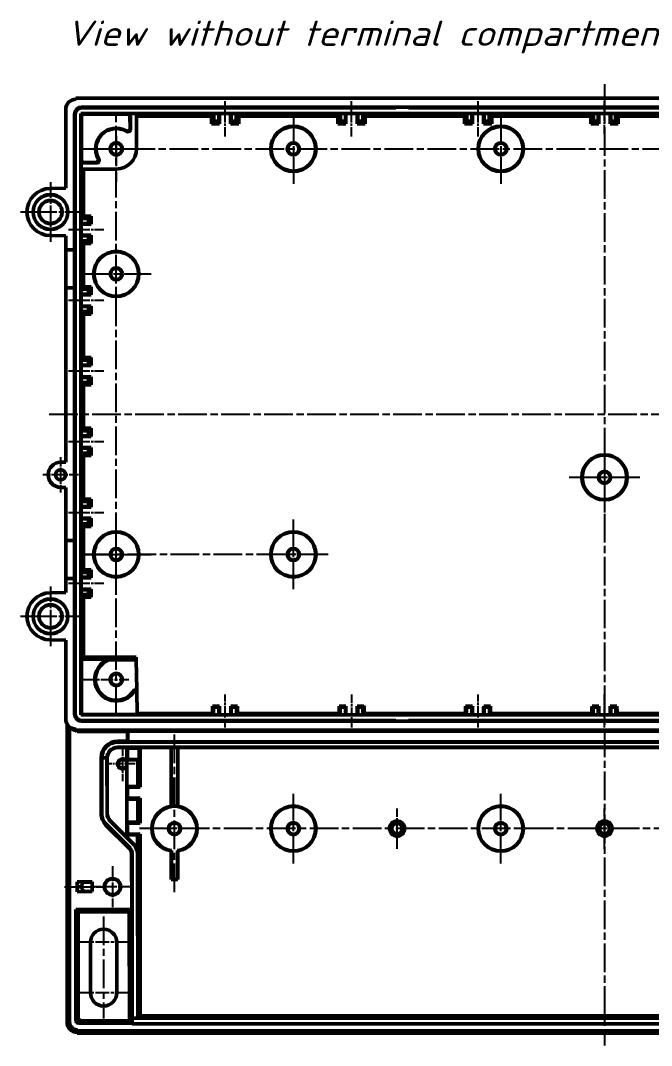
# Model space of a CAD drawing. Header units: millimetres. Extents: x 1 to 1188, y 1 to 840.
# Drawn here: x 313.2 to 438, y 302.3 to 505.1 of the extents above; entities that cross this region are included whole.
import ezdxf

# ---------------------------------------------------------------- set-up
doc = ezdxf.new("R2010")
doc.units = ezdxf.units.MM
doc.linetypes.add('CHAIN', pattern=[0.3543, 0.2362, -0.0295, 0.0591, -0.0295])
doc.linetypes.add('DASH_DOT', pattern=[0.37, 0.24, -0.06, 0.01, -0.06])
for name, color, linetype, lineweight in [('Mittellinie (ISO)', 1, 'DASH_DOT', 25), ('Mittelpunktmarkierung (ISO)', 1, 'DASH_DOT', 25), ('Sichtbar (ISO)', 7, 'Continuous', 50), ('Sichtbar schmal (ISO)', 1, 'Continuous', 25), ('Symbol (ISO)', 1, 'Continuous', 25)]:
    doc.layers.add(name, color=color, linetype=linetype, lineweight=lineweight)
doc.styles.add('Textstil245', font='isocpeui.ttf', dxfattribs={"width": 1.1})

msp = doc.modelspace()

# ---------------------------------------------------------------- linework, layer by layer
at = {"layer": 'Mittellinie (ISO)', "linetype": 'CHAIN', "ltscale": 23.990969}
for p, q in [((428.6775348, 492.5412005), (428.6775348, 302.3342139)), ((332.1775348, 368.1302245), (332.1775348, 486.2475709)), ((325.6775348, 479.7475709), (531.6775348, 479.7475709)), ((318.9295423, 427.2475709), (536.7898848, 427.2475709)), ((374.0775348, 399.4975709), (325.2775348, 399.4975709)), ((520.5775348, 345.2475709), (336.7775348, 345.2475709)), ((329.6775348, 327.8475709), (329.6775348, 307.6475709))]:
    msp.add_line(p, q, dxfattribs=at)
at = {"layer": 'Mittellinie (ISO)', "linetype": 'CHAIN', "ltscale": 7.777432}
for p, q in [((353.6775348, 482.2100008), (353.6775348, 489.209173)), ((378.6775348, 482.2100008), (378.6775348, 489.209173)), ((403.6775348, 482.2100008), (403.6775348, 489.209173)), ((329.7151049, 463.7475709), (322.7159327, 463.7475709)), ((329.7151049, 449.7475709), (322.7159327, 449.7475709)), ((329.7151049, 435.7475709), (322.7159327, 435.7475709)), ((329.7151049, 421.7475709), (322.7159327, 421.7475709)), ((329.7151049, 407.7475709), (322.7159327, 407.7475709)), ((329.7151049, 393.7475709), (322.7159327, 393.7475709))]:
    msp.add_line(p, q, dxfattribs=at)
at = {"layer": 'Mittellinie (ISO)', "linetype": 'CHAIN', "ltscale": 7.222748}
for p, q in [((428.6775348, 482.709173), (428.6775348, 489.209173)), ((353.6775348, 365.2859688), (353.6775348, 371.7859688)), ((378.6775348, 371.7859688), (378.6775348, 365.2859688)), ((403.6775348, 365.2859688), (403.6775348, 371.7859688)), ((428.6775348, 365.2859688), (428.6775348, 371.7859688))]:
    msp.add_line(p, q, dxfattribs=at)
at = {"layer": 'Mittellinie (ISO)', "linetype": 'CHAIN', "ltscale": 8.88956}
msp.add_line((321.9275348, 333.7475709), (329.9275348, 333.7475709), dxfattribs=at)
at = {"layer": 'Mittelpunktmarkierung (ISO)', "linetype": 'CHAIN', "ltscale": 23.990969}
for p, q in [((367.1775348, 486.6475709), (367.1775348, 472.8475709)), ((408.1775348, 486.6475709), (408.1775348, 472.8475709)), ((325.2775348, 454.9975709), (339.0775348, 454.9975709)), ((428.6775348, 421.7261127), (428.6775348, 407.7690291)), ((435.6560766, 414.7475709), (421.698993, 414.7475709)), ((332.1775348, 392.5975709), (332.1775348, 406.3975709)), ((367.1775348, 392.5975709), (367.1775348, 406.3975709)), ((325.2775348, 399.4975709), (339.0775348, 399.4975709)), ((343.6775348, 332.6763901), (343.6775348, 363.9988922)), ((367.1775348, 338.3475709), (367.1775348, 352.1475709)), ((408.1775348, 338.3475709), (408.1775348, 352.1475709))]:
    msp.add_line(p, q, dxfattribs=at)
at = {"layer": 'Mittelpunktmarkierung (ISO)', "linetype": 'CHAIN', "ltscale": 10.000767}
for p, q in [((332.1775348, 482.2475709), (332.1775348, 473.2475709)), ((329.6775348, 479.7475709), (338.6775348, 479.7475709))]:
    msp.add_line(p, q, dxfattribs=at)
at = {"layer": 'Mittelpunktmarkierung (ISO)', "linetype": 'CHAIN', "ltscale": 13.174782}
for p, q in [((319.1775348, 473.1757537), (319.1775348, 461.3193881)), ((325.1057176, 467.2475709), (313.249352, 467.2475709)), ((319.1775348, 393.1757537), (319.1775348, 381.3193881)), ((325.1057176, 387.2475709), (313.249352, 387.2475709))]:
    msp.add_line(p, q, dxfattribs=at)
at = {"layer": 'Mittelpunktmarkierung (ISO)', "linetype": 'CHAIN', "ltscale": 7.778352}
for p, q in [((321.1775348, 418.7475709), (321.1775348, 411.7475709)), ((324.6775348, 415.2475709), (317.6775348, 415.2475709))]:
    msp.add_line(p, q, dxfattribs=at)
at = {"layer": 'Mittelpunktmarkierung (ISO)', "linetype": 'CHAIN', "ltscale": 10.131163}
msp.add_line((325.5601884, 374.7475709), (334.6775348, 374.7475709), dxfattribs=at)
at = {"layer": 'Mittelpunktmarkierung (ISO)', "linetype": 'CHAIN', "ltscale": 7.584404}
msp.add_line((333.4275348, 361.4603022), (333.4275348, 354.6348396), dxfattribs=at)
at = {"layer": 'Mittelpunktmarkierung (ISO)', "linetype": 'CHAIN', "ltscale": 6.570171}
msp.add_line((335.9275348, 358.0475709), (330.0148035, 358.0475709), dxfattribs=at)
at = {"layer": 'Mittelpunktmarkierung (ISO)', "linetype": 'CHAIN', "ltscale": 8.88956}
for p, q in [((387.6775348, 341.2475709), (387.6775348, 349.2475709)), ((428.6775348, 341.2475709), (428.6775348, 349.2475709))]:
    msp.add_line(p, q, dxfattribs=at)
at = {"layer": 'Mittelpunktmarkierung (ISO)', "linetype": 'CHAIN', "ltscale": 8.983111}
for p, q in [((331.4275348, 337.7896657), (331.4275348, 329.7054761)), ((335.4696296, 333.7475709), (327.38544, 333.7475709))]:
    msp.add_line(p, q, dxfattribs=at)
at = {"layer": 'Mittelpunktmarkierung (ISO)', "linetype": 'CHAIN', "ltscale": 11.334215}
for p, q in [((334.7775348, 322.7475709), (324.5775348, 322.7475709)), ((334.7775348, 312.7475709), (324.5775348, 312.7475709))]:
    msp.add_line(p, q, dxfattribs=at)
at = {"layer": 'Sichtbar (ISO)'}
for p, q in [((324.1875348, 489.5475709), (324.1774861, 489.5475709)), ((324.1875348, 489.7475709), (533.1675348, 489.7475709)), ((324.1875348, 489.7475709), (324.1875348, 489.5475709)), ((322.1775348, 471.9323619), (322.1775348, 487.5476196)), ((325.1775348, 486.7475709), (532.1775348, 486.7475709)), ((325.1775348, 486.7475709), (325.3008873, 486.6242184)), ((325.1775348, 367.7475709), (325.1775348, 486.7475709)), ((325.3275348, 488.0047942), (387.4275348, 488.0047942)), ((387.4275348, 487.8475709), (325.3275348, 487.8475709)), ((383.6775348, 486.7382113), (393.6775348, 486.7382113)), ((383.6775348, 486.7317522), (383.6775348, 486.7382113)), ((393.6775348, 486.7317522), (383.6775348, 486.7317522)), ((387.4275348, 488.0047942), (387.4275348, 487.8475709)), ((389.9275348, 488.0047942), (387.4275348, 488.0047942)), ((389.9275348, 488.0047942), (467.4275348, 488.0047942)), ((389.9275348, 487.8475709), (389.9275348, 488.0047942)), ((467.4275348, 487.8475709), (389.9275348, 487.8475709)), ((393.6775348, 486.7382113), (393.6775348, 486.7317522)), ((323.9203115, 459.7475709), (323.9203115, 486.5975709)), ((324.0775348, 486.5975709), (324.0775348, 367.8975709)), ((325.2888852, 477.538751), (325.3008873, 486.6242184)), ((325.3008873, 486.6242184), (334.3863547, 486.6362205)), ((334.4775462, 486.709173), (336.6775348, 486.709173)), ((334.8879972, 486.1375619), (334.8919299, 483.7630369)), ((334.9775348, 486.2091913), (334.9775348, 483.6153533)), ((336.1775348, 479.7475709), (336.1775348, 486.2091608)), ((350.9775348, 486.2100008), (336.1837881, 486.2100008)), ((350.9775348, 486.2100008), (351.4767071, 486.709173)), ((350.9775348, 484.7100008), (350.9775348, 486.2100008)), ((350.9775348, 484.7100008), (351.4767071, 485.209173)), ((352.5775348, 484.7100008), (350.9775348, 484.7100008)), ((351.4767071, 486.709173), (352.4527436, 486.709173)), ((351.4767071, 485.209173), (351.4767071, 486.709173)), ((352.4527436, 485.209173), (351.4767071, 485.209173)), ((352.4527436, 486.709173), (354.902326, 486.709173)), ((352.4527436, 486.709173), (352.4527436, 485.209173)), ((352.5775348, 484.7100008), (352.4527436, 485.209173)), ((352.5775348, 486.709173), (352.5775348, 484.7100008)), ((354.7775348, 484.7100008), (354.7775348, 486.709173)), ((354.7775348, 484.7100008), (354.902326, 485.209173)), ((356.3775348, 484.7100008), (354.7775348, 484.7100008)), ((354.902326, 486.709173), (355.8783625, 486.709173)), ((354.902326, 485.209173), (354.902326, 486.709173)), ((355.8783625, 485.209173), (354.902326, 485.209173)), ((355.8783625, 486.709173), (356.3775348, 486.2100008)), ((355.8783625, 486.709173), (355.8783625, 485.209173)), ((356.3775348, 484.7100008), (355.8783625, 485.209173)), ((375.9775348, 486.2100008), (356.3775348, 486.2100008)), ((356.3775348, 486.2100008), (356.3775348, 484.7100008)), ((375.9775348, 486.2100008), (376.4767071, 486.709173)), ((375.9775348, 484.7100008), (375.9775348, 486.2100008)), ((375.9775348, 484.7100008), (376.4767071, 485.209173)), ((377.5775348, 484.7100008), (375.9775348, 484.7100008)), ((376.4767071, 486.709173), (377.4527436, 486.709173)), ((376.4767071, 485.209173), (376.4767071, 486.709173)), ((377.4527436, 485.209173), (376.4767071, 485.209173)), ((377.4527436, 486.709173), (379.902326, 486.709173)), ((377.4527436, 486.709173), (377.4527436, 485.209173)), ((377.5775348, 484.7100008), (377.4527436, 485.209173)), ((377.5775348, 486.709173), (377.5775348, 484.7100008)), ((379.7775348, 484.7100008), (379.7775348, 486.709173)), ((379.7775348, 484.7100008), (379.902326, 485.209173)), ((381.3775348, 484.7100008), (379.7775348, 484.7100008)), ((379.902326, 486.709173), (380.8783625, 486.709173)), ((379.902326, 485.209173), (379.902326, 486.709173)), ((380.8783625, 485.209173), (379.902326, 485.209173)), ((380.8783625, 486.709173), (381.3775348, 486.2100008)), ((380.8783625, 486.709173), (380.8783625, 485.209173)), ((381.3775348, 484.7100008), (380.8783625, 485.209173)), ((400.9775348, 486.2100008), (381.3775348, 486.2100008)), ((381.3775348, 486.2100008), (381.3775348, 484.7100008)), ((383.6775348, 486.7312783), (393.6775348, 486.7312783)), ((383.6775348, 486.7247217), (383.6775348, 486.7312783)), ((393.6775348, 486.7247217), (383.6775348, 486.7247217)), ((383.6775348, 486.7243453), (393.6775348, 486.7243453)), ((383.6775348, 486.7176912), (383.6775348, 486.7243453)), ((393.6775348, 486.7176912), (383.6775348, 486.7176912)), ((393.6775348, 486.7312783), (393.6775348, 486.7247217)), ((393.6775348, 486.7243453), (393.6775348, 486.7176912)), ((400.9775348, 486.2100008), (401.4767071, 486.709173)), ((400.9775348, 484.7100008), (400.9775348, 486.2100008)), ((400.9775348, 484.7100008), (401.4767071, 485.209173)), ((402.5775348, 484.7100008), (400.9775348, 484.7100008)), ((401.4767071, 486.709173), (402.4527436, 486.709173)), ((401.4767071, 485.209173), (401.4767071, 486.709173)), ((402.4527436, 485.209173), (401.4767071, 485.209173)), ((402.4527436, 486.709173), (404.902326, 486.709173)), ((402.4527436, 486.709173), (402.4527436, 485.209173)), ((402.5775348, 484.7100008), (402.4527436, 485.209173)), ((402.5775348, 486.709173), (402.5775348, 484.7100008)), ((404.7775348, 484.7100008), (404.7775348, 486.709173)), ((404.7775348, 484.7100008), (404.902326, 485.209173)), ((406.3775348, 484.7100008), (404.7775348, 484.7100008)), ((404.902326, 486.709173), (405.8783625, 486.709173)), ((404.902326, 485.209173), (404.902326, 486.709173)), ((405.8783625, 485.209173), (404.902326, 485.209173)), ((405.8783625, 486.709173), (406.3775348, 486.2100008)), ((405.8783625, 486.709173), (405.8783625, 485.209173)), ((406.3775348, 484.7100008), (405.8783625, 485.209173)), ((425.9775348, 486.2100008), (406.3775348, 486.2100008)), ((406.3775348, 486.2100008), (406.3775348, 484.7100008)), ((425.9775348, 486.2100008), (426.4767071, 486.709173)), ((425.9775348, 484.7100008), (425.9775348, 486.2100008)), ((425.9775348, 484.7100008), (426.4767071, 485.209173)), ((427.5775348, 484.7100008), (425.9775348, 484.7100008)), ((426.4767071, 486.709173), (427.4527436, 486.709173)), ((426.4767071, 485.209173), (426.4767071, 486.709173)), ((427.4527436, 485.209173), (426.4767071, 485.209173)), ((427.4527436, 486.709173), (429.902326, 486.709173)), ((427.4527436, 486.709173), (427.4527436, 485.209173)), ((427.5775348, 484.7100008), (427.4527436, 485.209173)), ((427.5775348, 486.709173), (427.5775348, 484.7100008)), ((429.7775348, 484.7100008), (429.7775348, 486.709173)), ((429.7775348, 484.7100008), (429.902326, 485.209173)), ((431.3775348, 484.7100008), (429.7775348, 484.7100008)), ((429.902326, 486.709173), (430.8783625, 486.709173)), ((429.902326, 485.209173), (429.902326, 486.709173)), ((430.8783625, 485.209173), (429.902326, 485.209173)), ((430.8783625, 486.709173), (431.3775348, 486.2100008)), ((430.8783625, 486.709173), (430.8783625, 485.209173)), ((431.3775348, 484.7100008), (430.8783625, 485.209173)), ((450.9775348, 486.2100008), (431.3775348, 486.2100008)), ((431.3775348, 486.2100008), (431.3775348, 484.7100008)), ((325.2159327, 475.2475709), (325.2159327, 477.4475595)), ((328.3097524, 476.9475709), (325.7159144, 476.9475709)), ((328.1620688, 477.0331758), (325.7875438, 477.0371085)), ((325.7151049, 475.7413176), (325.7151049, 466.4475709)), ((325.7159449, 475.7475709), (332.1775348, 475.7475709)), ((319.1368828, 471.9058266), (322.1775348, 471.9323619)), ((325.2159327, 465.9483986), (325.7151049, 466.4475709)), ((325.2159327, 464.9723621), (325.2159327, 465.9483986)), ((325.2159327, 465.9483986), (326.7159327, 465.9483986)), ((326.7159327, 464.9723621), (325.2159327, 464.9723621)), ((325.2159327, 462.5227797), (325.2159327, 464.9723621)), ((327.2151049, 464.8475709), (325.2159327, 464.8475709)), ((325.7151049, 466.4475709), (327.2151049, 466.4475709)), ((327.2151049, 466.4475709), (326.7159327, 465.9483986)), ((326.7159327, 465.9483986), (326.7159327, 464.9723621)), ((327.2151049, 464.8475709), (326.7159327, 464.9723621)), ((327.2151049, 466.4475709), (327.2151049, 464.8475709)), ((322.1775348, 462.5627799), (319.1368828, 462.5893152)), ((322.1775348, 459.7627799), (322.1775348, 462.5627799)), ((325.2159327, 462.6475709), (327.2151049, 462.6475709)), ((325.2159327, 462.5227797), (326.7159327, 462.5227797)), ((325.2159327, 461.5467432), (325.2159327, 462.5227797)), ((327.2151049, 462.6475709), (326.7159327, 462.5227797)), ((326.7159327, 462.5227797), (326.7159327, 461.5467432)), ((327.2151049, 462.6475709), (327.2151049, 461.0475709)), ((326.7159327, 461.5467432), (325.2159327, 461.5467432)), ((325.7151049, 461.0475709), (325.2159327, 461.5467432)), ((327.2151049, 461.0475709), (325.7151049, 461.0475709)), ((325.7151049, 461.0475709), (325.7151049, 452.4475709)), ((327.2151049, 461.0475709), (326.7159327, 461.5467432)), ((322.1775348, 459.7627799), (323.9203115, 459.7475709)), ((322.191603, 452.2324847), (322.191603, 459.7626571)), ((323.9203115, 452.2475709), (323.9203115, 459.7475709)), ((325.2159327, 451.9483986), (325.7151049, 452.4475709)), ((325.7151049, 452.4475709), (327.2151049, 452.4475709)), ((327.2151049, 452.4475709), (326.7159327, 451.9483986)), ((327.2151049, 452.4475709), (327.2151049, 450.8475709)), ((323.9203115, 452.2475709), (322.1775348, 452.2323619)), ((322.1775348, 417.7323619), (322.1775348, 452.2323619)), ((323.9203115, 402.2475709), (323.9203115, 452.2475709)), ((325.2159327, 450.9723621), (325.2159327, 451.9483986)), ((325.2159327, 451.9483986), (326.7159327, 451.9483986)), ((325.2159327, 448.5227797), (325.2159327, 450.9723621)), ((326.7159327, 450.9723621), (325.2159327, 450.9723621)), ((327.2151049, 450.8475709), (325.2159327, 450.8475709)), ((326.7159327, 451.9483986), (326.7159327, 450.9723621)), ((327.2151049, 450.8475709), (326.7159327, 450.9723621)), ((325.2159327, 448.6475709), (327.2151049, 448.6475709)), ((325.2159327, 447.5467432), (325.2159327, 448.5227797)), ((325.2159327, 448.5227797), (326.7159327, 448.5227797)), ((327.2151049, 448.6475709), (326.7159327, 448.5227797)), ((326.7159327, 448.5227797), (326.7159327, 447.5467432)), ((327.2151049, 448.6475709), (327.2151049, 447.0475709)), ((325.7151049, 447.0475709), (325.2159327, 447.5467432)), ((326.7159327, 447.5467432), (325.2159327, 447.5467432)), ((327.2151049, 447.0475709), (325.7151049, 447.0475709)), ((325.7151049, 447.0475709), (325.7151049, 438.4475709)), ((327.2151049, 447.0475709), (326.7159327, 447.5467432)), ((325.2159327, 437.9483986), (325.7151049, 438.4475709)), ((325.7151049, 438.4475709), (327.2151049, 438.4475709)), ((327.2151049, 438.4475709), (326.7159327, 437.9483986)), ((327.2151049, 438.4475709), (327.2151049, 436.8475709)), ((325.2159327, 436.9723621), (325.2159327, 437.9483986)), ((325.2159327, 437.9483986), (326.7159327, 437.9483986)), ((325.2159327, 434.5227797), (325.2159327, 436.9723621)), ((326.7159327, 436.9723621), (325.2159327, 436.9723621)), ((327.2151049, 436.8475709), (325.2159327, 436.8475709)), ((326.7159327, 437.9483986), (326.7159327, 436.9723621)), ((327.2151049, 436.8475709), (326.7159327, 436.9723621)), ((325.2159327, 434.6475709), (327.2151049, 434.6475709)), ((325.2159327, 433.5467432), (325.2159327, 434.5227797)), ((325.2159327, 434.5227797), (326.7159327, 434.5227797)), ((327.2151049, 434.6475709), (326.7159327, 434.5227797)), ((326.7159327, 434.5227797), (326.7159327, 433.5467432)), ((327.2151049, 434.6475709), (327.2151049, 433.0475709)), ((325.7151049, 433.0475709), (325.2159327, 433.5467432)), ((326.7159327, 433.5467432), (325.2159327, 433.5467432)), ((327.2151049, 433.0475709), (325.7151049, 433.0475709)), ((325.7151049, 433.0475709), (325.7151049, 424.4475709)), ((327.2151049, 433.0475709), (326.7159327, 433.5467432)), ((325.2159327, 423.9483986), (325.7151049, 424.4475709)), ((325.2159327, 422.9723621), (325.2159327, 423.9483986)), ((325.2159327, 423.9483986), (326.7159327, 423.9483986)), ((325.7151049, 424.4475709), (327.2151049, 424.4475709)), ((327.2151049, 424.4475709), (326.7159327, 423.9483986)), ((326.7159327, 423.9483986), (326.7159327, 422.9723621)), ((327.2151049, 424.4475709), (327.2151049, 422.8475709)), ((325.2159327, 420.5227797), (325.2159327, 422.9723621)), ((326.7159327, 422.9723621), (325.2159327, 422.9723621)), ((327.2151049, 422.8475709), (325.2159327, 422.8475709)), ((327.2151049, 422.8475709), (326.7159327, 422.9723621)), ((325.2159327, 420.6475709), (327.2151049, 420.6475709)), ((325.2159327, 419.5467432), (325.2159327, 420.5227797)), ((325.2159327, 420.5227797), (326.7159327, 420.5227797)), ((327.2151049, 420.6475709), (326.7159327, 420.5227797)), ((326.7159327, 420.5227797), (326.7159327, 419.5467432)), ((327.2151049, 420.6475709), (327.2151049, 419.0475709)), ((325.7151049, 419.0475709), (325.2159327, 419.5467432)), ((326.7159327, 419.5467432), (325.2159327, 419.5467432)), ((327.2151049, 419.0475709), (325.7151049, 419.0475709)), ((325.7151049, 419.0475709), (325.7151049, 410.4475709)), ((327.2151049, 419.0475709), (326.7159327, 419.5467432)), ((322.1775348, 417.7323619), (321.1559282, 417.7234465)), ((321.1559282, 412.7716953), (322.1775348, 412.7627799)), ((322.1775348, 402.2627799), (322.1775348, 412.7627799)), ((325.2159327, 409.9483986), (325.7151049, 410.4475709)), ((325.2159327, 408.9723621), (325.2159327, 409.9483986)), ((325.2159327, 409.9483986), (326.7159327, 409.9483986)), ((325.7151049, 410.4475709), (327.2151049, 410.4475709)), ((327.2151049, 410.4475709), (326.7159327, 409.9483986)), ((326.7159327, 409.9483986), (326.7159327, 408.9723621)), ((327.2151049, 410.4475709), (327.2151049, 408.8475709)), ((325.2159327, 406.5227797), (325.2159327, 408.9723621)), ((326.7159327, 408.9723621), (325.2159327, 408.9723621)), ((327.2151049, 408.8475709), (325.2159327, 408.8475709)), ((327.2151049, 408.8475709), (326.7159327, 408.9723621)), ((325.2159327, 406.6475709), (327.2151049, 406.6475709)), ((325.2159327, 405.5467432), (325.2159327, 406.5227797)), ((325.2159327, 406.5227797), (326.7159327, 406.5227797)), ((327.2151049, 406.6475709), (326.7159327, 406.5227797)), ((326.7159327, 406.5227797), (326.7159327, 405.5467432)), ((327.2151049, 406.6475709), (327.2151049, 405.0475709)), ((325.7151049, 405.0475709), (325.2159327, 405.5467432)), ((326.7159327, 405.5467432), (325.2159327, 405.5467432)), ((327.2151049, 405.0475709), (325.7151049, 405.0475709)), ((325.7151049, 405.0475709), (325.7151049, 396.4475709)), ((327.2151049, 405.0475709), (326.7159327, 405.5467432)), ((322.1775348, 402.2627799), (323.9203115, 402.2475709)), ((322.191603, 394.7324847), (322.191603, 402.2626571)), ((323.9203115, 394.7475709), (323.9203115, 402.2475709)), ((325.2159327, 395.9483986), (325.7151049, 396.4475709)), ((325.2159327, 394.9723621), (325.2159327, 395.9483986)), ((325.2159327, 395.9483986), (326.7159327, 395.9483986)), ((325.7151049, 396.4475709), (327.2151049, 396.4475709)), ((327.2151049, 396.4475709), (326.7159327, 395.9483986)), ((326.7159327, 395.9483986), (326.7159327, 394.9723621)), ((327.2151049, 396.4475709), (327.2151049, 394.8475709)), ((323.9203115, 394.7475709), (322.1775348, 394.7323619)), ((322.1775348, 391.9323619), (322.1775348, 394.7323619)), ((323.9203115, 367.8975709), (323.9203115, 394.7475709)), ((325.2159327, 392.5227797), (325.2159327, 394.9723621)), ((326.7159327, 394.9723621), (325.2159327, 394.9723621)), ((327.2151049, 394.8475709), (325.2159327, 394.8475709)), ((327.2151049, 394.8475709), (326.7159327, 394.9723621)), ((322.1775348, 391.9323619), (319.1368828, 391.9058266)), ((325.2159327, 392.6475709), (327.2151049, 392.6475709)), ((325.2159327, 391.5467432), (325.2159327, 392.5227797)), ((325.2159327, 392.5227797), (326.7159327, 392.5227797)), ((325.7151049, 391.0475709), (325.2159327, 391.5467432)), ((326.7159327, 391.5467432), (325.2159327, 391.5467432)), ((327.2151049, 392.6475709), (326.7159327, 392.5227797)), ((326.7159327, 392.5227797), (326.7159327, 391.5467432)), ((327.2151049, 391.0475709), (326.7159327, 391.5467432)), ((327.2151049, 392.6475709), (327.2151049, 391.0475709)), ((327.2151049, 391.0475709), (325.7151049, 391.0475709)), ((325.7151049, 391.0475709), (325.7151049, 379.1804196)), ((319.1368828, 382.5893152), (322.1775348, 382.5627799)), ((322.1775348, 366.9477171), (322.1775348, 382.5627799)), ((325.2822563, 378.7475709), (325.7151049, 379.1804196)), ((325.2822563, 367.8522924), (325.2822563, 378.7475709)), ((325.2822563, 378.7475709), (330.7413941, 378.7475709)), ((325.7151049, 379.1804196), (336.1129164, 379.1804196)), ((330.7646749, 378.6149173), (336.1227872, 378.6149173)), ((336.1129164, 379.1804196), (336.1204718, 378.7475709)), ((336.1204718, 378.7475709), (336.1227872, 378.6149173)), ((336.1227872, 378.6149173), (336.2252021, 372.7475709)), ((335.7764987, 372.7475709), (336.2252021, 372.7475709)), ((336.2275176, 372.6149173), (335.8537133, 372.6149173)), ((336.2252021, 372.7475709), (336.2275176, 372.6149173)), ((336.2275176, 372.6149173), (336.3106495, 367.8522924)), ((352.5564545, 369.4880358), (351.219696, 369.4880358)), ((351.2199397, 369.4879139), (351.4218849, 369.2859688)), ((351.4218849, 369.2859688), (352.4553613, 369.2859688)), ((351.4218849, 367.7859688), (351.4218849, 369.2859688)), ((352.5563326, 369.4879139), (352.4553613, 369.2859688)), ((352.4553613, 369.2859688), (352.4553613, 367.7859688)), ((356.1353736, 369.4880358), (354.7986151, 369.4880358)), ((354.798737, 369.4879139), (354.8997083, 369.2859688)), ((354.8997083, 369.2859688), (355.9331847, 369.2859688)), ((354.8997083, 367.7859688), (354.8997083, 369.2859688)), ((356.1351299, 369.4879139), (355.9331847, 369.2859688)), ((355.9331847, 369.2859688), (355.9331847, 367.7859688)), ((377.5564545, 369.4880358), (376.219696, 369.4880358)), ((376.2199397, 369.4879139), (376.4218849, 369.2859688)), ((376.4218849, 367.7859688), (376.4218849, 369.2859688)), ((376.4218849, 369.2859688), (377.4553613, 369.2859688)), ((377.5563326, 369.4879139), (377.4553613, 369.2859688)), ((377.4553613, 369.2859688), (377.4553613, 367.7859688)), ((381.1353736, 369.4880358), (379.7986151, 369.4880358)), ((379.798737, 369.4879139), (379.8997083, 369.2859688)), ((379.8997083, 367.7859688), (379.8997083, 369.2859688)), ((379.8997083, 369.2859688), (380.9331847, 369.2859688)), ((381.1351299, 369.4879139), (380.9331847, 369.2859688)), ((380.9331847, 369.2859688), (380.9331847, 367.7859688)), ((402.5564545, 369.4880358), (401.219696, 369.4880358)), ((401.2199397, 369.4879139), (401.4218849, 369.2859688)), ((401.4218849, 369.2859688), (402.4553613, 369.2859688)), ((401.4218849, 367.7859688), (401.4218849, 369.2859688)), ((402.5563326, 369.4879139), (402.4553613, 369.2859688)), ((402.4553613, 369.2859688), (402.4553613, 367.7859688)), ((406.1353736, 369.4880358), (404.7986151, 369.4880358)), ((404.798737, 369.4879139), (404.8997083, 369.2859688)), ((404.8997083, 367.7859688), (404.8997083, 369.2859688)), ((404.8997083, 369.2859688), (405.9331847, 369.2859688)), ((406.1351299, 369.4879139), (405.9331847, 369.2859688)), ((405.9331847, 369.2859688), (405.9331847, 367.7859688)), ((427.5564545, 369.4880358), (426.219696, 369.4880358)), ((426.2199397, 369.4879139), (426.4218849, 369.2859688)), ((426.4218849, 369.2859688), (427.4553613, 369.2859688)), ((426.4218849, 367.7859688), (426.4218849, 369.2859688)), ((427.5563326, 369.4879139), (427.4553613, 369.2859688)), ((427.4553613, 369.2859688), (427.4553613, 367.7859688)), ((431.1353736, 369.4880358), (429.7986151, 369.4880358)), ((429.798737, 369.4879139), (429.8997083, 369.2859688)), ((429.8997083, 367.7859688), (429.8997083, 369.2859688)), ((429.8997083, 369.2859688), (430.9331847, 369.2859688)), ((431.1351299, 369.4879139), (430.9331847, 369.2859688)), ((430.9331847, 369.2859688), (430.9331847, 367.7859688)), ((325.1775348, 367.7475709), (325.2822563, 367.8522924)), ((532.1775348, 367.7475709), (325.1775348, 367.7475709)), ((336.3106495, 367.8522924), (325.2822563, 367.8522924)), ((351.1949388, 368.0129149), (336.3078459, 368.0129149)), ((351.4218849, 367.7859688), (351.1949388, 368.0129149)), ((352.4553613, 367.7859688), (351.4218849, 367.7859688)), ((354.8997083, 367.7859688), (352.4553613, 367.7859688)), ((355.9331847, 367.7859688), (354.8997083, 367.7859688)), ((356.1601309, 368.0129149), (355.9331847, 367.7859688)), ((376.1949388, 368.0129149), (356.1601309, 368.0129149)), ((376.4218849, 367.7859688), (376.1949388, 368.0129149)), ((377.4553613, 367.7859688), (376.4218849, 367.7859688)), ((379.8997083, 367.7859688), (377.4553613, 367.7859688)), ((380.9331847, 367.7859688), (379.8997083, 367.7859688)), ((381.1601309, 368.0129149), (380.9331847, 367.7859688)), ((401.1949388, 368.0129149), (381.1601309, 368.0129149)), ((383.6775348, 367.7774506), (393.6775348, 367.7774506)), ((383.6775348, 367.7707965), (383.6775348, 367.7774506)), ((393.6775348, 367.7707965), (383.6775348, 367.7707965)), ((383.6775348, 367.7704201), (393.6775348, 367.7704201)), ((383.6775348, 367.7638635), (383.6775348, 367.7704201)), ((393.6775348, 367.7638635), (383.6775348, 367.7638635)), ((383.6775348, 367.7633896), (393.6775348, 367.7633896)), ((383.6775348, 367.7569305), (383.6775348, 367.7633896)), ((393.6775348, 367.7569305), (383.6775348, 367.7569305)), ((393.6775348, 367.7774506), (393.6775348, 367.7707965)), ((393.6775348, 367.7704201), (393.6775348, 367.7638635)), ((393.6775348, 367.7633896), (393.6775348, 367.7569305)), ((401.4218849, 367.7859688), (401.1949388, 368.0129149)), ((402.4553613, 367.7859688), (401.4218849, 367.7859688)), ((404.8997083, 367.7859688), (402.4553613, 367.7859688)), ((405.9331847, 367.7859688), (404.8997083, 367.7859688)), ((406.1601309, 368.0129149), (405.9331847, 367.7859688)), ((426.1949388, 368.0129149), (406.1601309, 368.0129149)), ((426.4218849, 367.7859688), (426.1949388, 368.0129149)), ((427.4553613, 367.7859688), (426.4218849, 367.7859688)), ((429.8997083, 367.7859688), (427.4553613, 367.7859688)), ((430.9331847, 367.7859688), (429.8997083, 367.7859688)), ((431.1601309, 368.0129149), (430.9331847, 367.7859688)), ((451.1949388, 368.0129149), (431.1601309, 368.0129149)), ((322.456792, 365.9283549), (322.456792, 306.9475709)), ((323.0356458, 365.2611303), (322.76337, 365.5334061)), ((322.9410837, 306.9387869), (322.9410837, 365.3556923)), ((322.9498106, 365.3469655), (322.9498106, 306.9475138)), ((325.3275348, 366.6475709), (387.4275348, 366.6475709)), ((387.4275348, 366.4903476), (325.3275348, 366.4903476)), ((387.4275348, 366.6475709), (387.4275348, 366.4903476)), ((387.4275348, 366.4903476), (389.9275348, 366.4903476)), ((389.9275348, 366.4903476), (389.9275348, 366.6475709)), ((389.9275348, 366.6475709), (467.4275348, 366.6475709)), ((467.4275348, 366.4903476), (389.9275348, 366.4903476)), ((324.177681, 364.9475709), (324.1875348, 364.9475709)), ((324.1875348, 364.9475709), (324.1875348, 364.7475709)), ((533.1675348, 364.7475709), (324.1875348, 364.7475709)), ((324.1875348, 364.7475709), (324.4598106, 364.4752951)), ((334.4275348, 364.4752951), (324.4598106, 364.4752951)), ((334.4275348, 364.4752951), (334.4711691, 364.5102023)), ((334.4275348, 362.5177794), (334.4275348, 364.4752951)), ((334.4711691, 362.3868498), (334.4711691, 364.5102023)), ((334.4711691, 364.5102023), (522.8839005, 364.5102023)), ((332.4275348, 362.5177794), (334.4275348, 362.5177794)), ((332.4275348, 362.3475709), (524.9275348, 362.3475709)), ((332.4275348, 361.3383339), (524.9275348, 361.3383339)), ((334.2660908, 361.275498), (332.4275348, 361.275498)), ((334.2660908, 361.275498), (334.2748175, 361.2475709)), ((334.2660908, 358.5923863), (334.2660908, 361.275498)), ((334.2748175, 361.2475709), (334.3664479, 361.1559405)), ((336.4275348, 361.1559405), (334.3664479, 361.1559405)), ((334.3664479, 361.1559405), (334.3664479, 358.9475709)), ((334.4711691, 362.3868498), (334.4275348, 362.5177794)), ((522.8839005, 362.3868498), (334.4711691, 362.3868498)), ((336.4255698, 361.2685162), (336.4259354, 361.2475709)), ((336.4255698, 361.2685162), (520.9294998, 361.2685162)), ((336.4259354, 361.2475709), (336.4275348, 361.1559405)), ((336.4275348, 361.1559405), (336.7207692, 361.1559405)), ((336.7207692, 361.1559405), (336.9162588, 361.1559405)), ((336.7207692, 361.1559405), (336.7207692, 358.9475709)), ((336.9162588, 361.1559405), (336.9162588, 353.4475709)), ((342.998993, 349.6744115), (342.998993, 361.2685162)), ((343.0190413, 361.2685162), (343.0775348, 349.6591136)), ((344.3360283, 361.2685162), (344.2775348, 349.6591136)), ((344.3560766, 361.2685162), (344.3560766, 349.6744115)), ((329.1853324, 348.2316329), (329.1573263, 359.2475709)), ((329.3275348, 359.2475709), (330.3367718, 359.2475709)), ((329.3275348, 348.2316329), (329.3275348, 359.2475709)), ((330.3517059, 348.2316329), (330.3367718, 359.2475709)), ((330.3996077, 359.2475709), (330.3996077, 348.2316329)), ((334.2660908, 343.9861269), (334.2660908, 357.5027555)), ((334.2748175, 358.8559405), (334.3664479, 358.9475709)), ((336.4275348, 358.8559405), (334.2748175, 358.8559405)), ((334.2748175, 358.8559405), (334.2748175, 358.5450738)), ((334.2748175, 358.5450738), (334.2748175, 357.550068)), ((334.2748175, 357.550068), (334.2748175, 353.6002882)), ((334.3664479, 358.9475709), (336.7207692, 358.9475709)), ((336.7207692, 358.9475709), (336.4275348, 358.8559405)), ((336.4275348, 358.8559405), (336.4275348, 353.6002882)), ((334.2748175, 353.6002882), (336.4275348, 353.6002882)), ((334.2748175, 353.6002882), (334.4275348, 353.4475709)), ((336.9162588, 353.4475709), (334.4275348, 353.4475709)), ((334.4275348, 353.4475709), (334.4275348, 351.2475709)), ((336.4275348, 353.6002882), (336.9162588, 353.4475709)), ((334.2748175, 351.0948536), (334.4275348, 351.2475709)), ((336.4275348, 351.0948536), (334.2748175, 351.0948536)), ((334.2748175, 351.0948536), (334.2748175, 346.5002882)), ((334.4275348, 351.2475709), (336.9162588, 351.2475709)), ((336.9162588, 351.2475709), (336.4275348, 351.0948536)), ((336.4275348, 351.0948536), (336.4275348, 346.5002882)), ((336.9162588, 351.2475709), (336.9162588, 346.3475709)), ((343.0775348, 349.6591136), (344.2775348, 349.6591136)), ((343.0775348, 349.6064698), (343.0775348, 349.6591136)), ((344.2775348, 349.6591136), (344.2775348, 349.6064698)), ((330.9935738, 346.797672), (335.5291077, 342.262138)), ((334.6825795, 341.4156098), (330.1388921, 345.9429902)), ((334.7710377, 341.504068), (330.2355038, 346.0396019)), ((335.5009854, 342.2340157), (330.9611079, 346.765206)), ((334.2748175, 346.5002882), (336.4275348, 346.5002882)), ((334.2748175, 346.5002882), (334.4275348, 346.3475709)), ((336.9162588, 346.3475709), (334.4275348, 346.3475709)), ((334.4275348, 346.3475709), (334.4275348, 344.1475709)), ((336.4275348, 346.5002882), (336.9162588, 346.3475709)), ((334.2660908, 343.9861269), (334.4275348, 344.1475709)), ((336.3996077, 343.9861269), (334.2660908, 343.9861269)), ((334.4275348, 344.1475709), (336.9162588, 344.1475709)), ((336.9162588, 344.1475709), (336.3996077, 343.9861269)), ((336.3996077, 340.1605651), (336.3996077, 343.9861269)), ((336.9162588, 344.1475709), (336.9162588, 308.2362949)), ((342.998993, 335.1690291), (342.998993, 340.8207303)), ((343.0775348, 335.2475709), (343.0775348, 340.888672)), ((344.2775348, 340.888672), (344.2775348, 335.2475709)), ((344.3560766, 340.8207303), (344.3560766, 335.1690291)), ((335.233596, 329.2475709), (335.2058516, 340.1605651)), ((335.3275348, 307.7475709), (335.3275348, 340.1605651)), ((336.4065895, 307.7475709), (336.3626477, 340.1605651)), ((324.4275348, 332.7672064), (324.4275348, 334.7279354)), ((324.4275348, 334.7279354), (327.4275348, 334.7017548)), ((324.4275348, 334.7279354), (324.4753905, 334.6796603)), ((325.8177888, 334.6498576), (327.3886568, 334.6632146)), ((327.4275348, 334.7017548), (327.3886568, 334.6632146)), ((327.3886568, 332.8319272), (327.3886568, 334.6632146)), ((327.4275348, 334.7017548), (327.4275348, 332.793387)), ((342.998993, 335.1690291), (343.0775348, 335.2475709)), ((344.3560766, 335.1690291), (342.998993, 335.1690291)), ((344.2775348, 335.2475709), (343.0775348, 335.2475709)), ((344.3560766, 335.1690291), (344.2775348, 335.2475709)), ((324.4275348, 332.7672064), (324.4753099, 332.8154002)), ((327.4275348, 332.793387), (324.4275348, 332.7672064)), ((327.3886568, 332.8319272), (325.8177888, 332.8452842)), ((327.4275348, 332.793387), (327.3886568, 332.8319272)), ((324.1775348, 329.2475709), (324.6662588, 328.7588469)), ((324.1775348, 307.2475222), (324.1775348, 329.2475709)), ((324.1775348, 329.2475709), (335.233596, 329.2475709)), ((324.6662588, 328.7588469), (324.6662588, 307.7362461)), ((334.746113, 328.7588469), (324.6662588, 328.7588469)), ((335.233596, 329.2475709), (334.746113, 328.7588469)), ((334.8008302, 307.2362949), (334.746113, 328.7588469)), ((327.0775348, 312.7475709), (327.0775348, 322.7475709)), ((332.2775348, 322.7475709), (332.2775348, 312.7475709)), ((335.2907982, 306.7475709), (324.6774861, 306.7475709)), ((325.16621, 307.2362949), (334.8008302, 307.2362949)), ((335.2907982, 306.7475709), (334.8008302, 307.2362949)), ((335.2911523, 306.608292), (335.2907982, 306.7475709)), ((335.2911523, 306.608292), (335.3303314, 306.6475709)), ((522.0639173, 306.608292), (335.2911523, 306.608292)), ((335.3303314, 306.6475709), (335.3275348, 307.7475709)), ((336.4065895, 307.7475709), (335.3275348, 307.7475709)), ((522.0247383, 306.6475709), (335.3303314, 306.6475709)), ((336.4065895, 307.7266256), (336.9162588, 308.2362949)), ((336.4065895, 307.7266256), (336.4065895, 307.7475709)), ((520.9484801, 307.7266256), (336.4065895, 307.7266256)), ((336.9162588, 308.2362949), (520.4388109, 308.2362949)), ((324.4510837, 305.438844), (324.4410266, 305.438844)), ((324.4497535, 305.4475709), (324.4598106, 305.4475709)), ((324.4598106, 305.4475709), (324.4510837, 305.438844)), ((324.4510837, 305.238844), (324.4510837, 305.438844)), ((324.4598106, 305.2475709), (324.4510837, 305.238844)), ((532.9039859, 305.238844), (324.4510837, 305.238844)), ((324.4598106, 304.9475709), (324.4566458, 304.9475709)), ((324.4598106, 305.4475709), (324.4598106, 305.2475709)), ((324.4598106, 305.2475709), (532.895259, 305.2475709)), ((324.4598106, 304.7475709), (324.4598106, 304.9475709)), ((532.895259, 304.7475709), (324.4598106, 304.7475709))]:
    msp.add_line(p, q, dxfattribs=at)
for centre, radius in [((367.1775348, 479.7475709), 4.4785418), ((367.1775348, 479.7475709), 4.4), ((408.1775348, 479.7475709), 4.4785418), ((408.1775348, 479.7475709), 4.4), ((332.1775348, 479.7475709), 1.225), ((332.1775348, 479.7475709), 1.1420948), ((367.1775348, 479.7475709), 1.2), ((367.1775348, 479.7475709), 1.1127313), ((408.1775348, 479.7475709), 1.2), ((408.1775348, 479.7475709), 1.1127313), ((319.1775348, 467.2475709), 3.45), ((319.1775348, 467.2475709), 3.4281828), ((319.1775348, 467.2475709), 2.3), ((319.1774658, 467.2475709), 2.2637911), ((332.1775348, 454.9975709), 4.4785418), ((332.1775348, 454.9975709), 4.4), ((332.1775348, 454.9975709), 1.2), ((332.1775348, 454.9975709), 1.1127313), ((428.6775348, 414.7475709), 4.4785418), ((428.6775348, 414.7475709), 4.4), ((321.1775348, 415.2475709), 1), ((428.6775348, 414.7475709), 1.2), ((428.6775348, 414.7475709), 1.1127313), ((332.1775348, 399.4975709), 4.4785418), ((332.1775348, 399.4975709), 4.4), ((367.1775348, 399.4975709), 4.4785418), ((367.1775348, 399.4975709), 4.4), ((332.1775348, 399.4975709), 1.2), ((332.1775348, 399.4975709), 1.1127313), ((367.1775348, 399.4975709), 1.2), ((367.1775348, 399.4975709), 1.1127313), ((319.1775348, 387.2475709), 3.45), ((319.1775348, 387.2475709), 3.4281828), ((319.1775348, 387.2475709), 2.3), ((319.1774658, 387.2475709), 2.2637911), ((332.1775348, 374.7475709), 1.225), ((332.1775348, 374.7475709), 1.1420948), ((367.1775348, 345.2475709), 4.4785418), ((367.1775348, 345.2475709), 4.4), ((408.1775348, 345.2475709), 4.4785418), ((408.1775348, 345.2475709), 4.4), ((343.6775348, 345.2475709), 1.2), ((343.6775348, 345.2475709), 1.1127313), ((367.1775348, 345.2475709), 1.2), ((367.1775348, 345.2475709), 1.1127313), ((387.6775348, 345.2475709), 1.5), ((387.6775348, 345.2475709), 1.02833), ((408.1775348, 345.2475709), 1.2), ((408.1775348, 345.2475709), 1.1127313), ((428.6775348, 345.2475709), 1.5), ((428.6775348, 345.2475709), 1.02833), ((331.4275348, 333.7475709), 1.625), ((331.4275348, 333.7475709), 1.5420948)]:
    msp.add_circle(centre, radius, dxfattribs=at)
for centre, radius, start, end in [((325.3275348, 486.5975709), 1.4072233, 90, 180), ((325.3275348, 486.5975709), 1.25, 90, 180), ((332.1775348, 479.7475709), 4, 59.261705153, 210.738294847), ((332.1775348, 479.7475709), 4, 270, 0), ((319.1775348, 467.2475709), 4.658433, 90.5, 269.5), ((321.1775348, 415.2475709), 2.4759699, 90.5, 269.5), ((319.1775348, 387.2475709), 4.658433, 90.5, 269.5), ((332.1775348, 374.7475709), 4.25, 109.749922796, 329.880784544), ((332.1775348, 374.7475709), 4.1173464, 110.068795009, 330.938393743), ((325.3275348, 367.8975709), 1.4072233, 180, 270), ((325.3275348, 367.8975709), 1.25, 180, 270), ((332.4275348, 359.2475709), 3.2702085, 90, 180), ((332.4275348, 359.2475709), 3.1, 90, 180), ((332.4275348, 359.2475709), 2.090763, 90, 180), ((332.4275348, 359.2475709), 2.0279271, 90, 180), ((333.4275348, 358.0475709), 1, 33.01204848, 326.98795152), ((333.4275348, 358.0475709), 0.9127313, 21.829625287, 338.170374713), ((343.6775348, 345.2475709), 4.4785418, 98.714416755, 261.285583245), ((343.6775348, 345.2475709), 4.4, 97.837479763, 262.162520237), ((343.6775348, 345.2475709), 4.4, 277.837479763, 82.162520237), ((343.6775348, 345.2475709), 4.4785418, 278.714416755, 81.285583245), ((332.4275348, 348.2316329), 2.0279271, 180, 225), ((333.4275348, 340.1605651), 2.9720729, 0, 45), ((329.6775348, 322.7475709), 2.6, 0, 180), ((329.6775348, 312.7475709), 2.6, 180, 0)]:
    msp.add_arc(centre, radius, start, end, dxfattribs=at)
for centre, major_axis, ratio, start_param, end_param in [((324.1775835, 487.5475222), (-1.4142825, 1.4142825), 0.9999512632, 5.4978115128, 7.0685591016), ((334.3871512, 486.1368699), (0.5003594, -0.0221548), 0.9970020156, 0.045767679, 1.6165030836), ((334.4775158, 486.2091608), (0.3904602, 0.3123653), 0.9999375566, 5.6084792838, 7.1792146884), ((336.6775348, 486.2091608), (0, 0.5000122), 0.9999756307, 0, 1.5707963268), ((336.6775348, 486.1326773), (-0.4607161, -0.1949879), 0.9963169521, 4.3133430681, 5.8841393609), ((332.1707829, 479.7543228), (-2.8874535, 2.8874535), 0.999997266, 4.9917541918, 7.5746164226), ((325.7159449, 477.4475899), (-0.3123653, -0.3904602), 0.9999375566, 5.387155926, 6.9578913306), ((325.7882359, 477.5379545), (-0.0221548, 0.5003594), 0.9970020156, 1.52508957, 3.0958249746), ((325.7159449, 475.2475709), (-0.5000122, 0), 0.9999756307, 4.7123889804, 6.2831853072), ((325.7924284, 475.2475709), (-0.1949879, -0.4607161), 0.9963169521, 3.5406385999, 5.1114348927), ((351.219696, 364.4880358), (0, -5), 0.0069814304, 3.1346113366, 3.9299999296), ((352.5564545, 364.4880358), (0, 5), 0.0034906727, 5.4326575979, 6.2901666242), ((354.7986151, 364.4880358), (0, -5), 0.0034906727, 3.1346113366, 3.9921203629), ((356.1353736, 364.4880358), (0, 5), 0.0069814304, 5.4947780312, 6.2901666242), ((376.219696, 364.4880358), (0, -5), 0.0069814304, 3.1346113366, 3.9299999296), ((377.5564545, 364.4880358), (0, 5), 0.0034906727, 5.4326575979, 6.2901666242), ((379.7986151, 364.4880358), (0, -5), 0.0034906727, 3.1346113366, 3.9921203629), ((381.1353736, 364.4880358), (0, 5), 0.0069814304, 5.4947780312, 6.2901666242), ((401.219696, 364.4880358), (0, -5), 0.0069814304, 3.1346113366, 3.9299999296), ((402.5564545, 364.4880358), (0, 5), 0.0034906727, 5.4326575979, 6.2901666242), ((404.7986151, 364.4880358), (0, -5), 0.0034906727, 3.1346113366, 3.9921203629), ((406.1353736, 364.4880358), (0, 5), 0.0069814304, 5.4947780312, 6.2901666242), ((426.219696, 364.4880358), (0, -5), 0.0069814304, 3.1346113366, 3.9299999296), ((427.5564545, 364.4880358), (0, 5), 0.0034906727, 5.4326575979, 6.2901666242), ((429.7986151, 364.4880358), (0, -5), 0.0034906727, 3.1346113366, 3.9921203629), ((431.1353736, 364.4880358), (0, 5), 0.0069814304, 5.4947780312, 6.2901666242), ((324.1775835, 366.9476196), (1.4142825, -1.4142825), 0.9999512632, 3.926966448, 5.4978115128), ((324.4498593, 366.6753439), (1.4142825, -1.4142825), 0.9999512632, 4.7123889804, 5.3975512242), ((332.4275348, 348.2344471), (0, -2.0758327), 0.9999990811, 4.7137446644, 5.498745298), ((333.4275348, 340.156586), (0, -2.9351183), 0.9999990811, 1.5721520108, 2.3571526444), ((324.475315, 333.6796603), (0.0000013, -1.0000388), 0.0087275265, 3.1327888331, 4.7122353228), ((325.821909, 333.7298226), (0.0028272, -0.9200425), 0.5087521962, 3.144355138, 4.6915336765), ((325.821909, 333.7653192), (-0.0028272, -0.9200425), 0.5087521962, 4.7332442842, 6.2804228228), ((324.4568408, 306.9477659), (-0.8945013, -1.7890898), 0.9998781618, 5.1760658316, 6.7467646848), ((324.4411408, 306.9389012), (-1.0607409, -1.0607409), 0.9999238505, 5.49782522, 7.0685453944), ((324.4498677, 306.947628), (-1.0607409, -1.0607409), 0.9999238505, 5.49782522, 7.0685453944), ((324.6775835, 307.2476196), (-0.3536223, -0.3536223), 0.9998050765, 5.497884615, 7.0684859993), ((325.1663075, 307.7363436), (-0.3536223, -0.3536223), 0.9998050765, 5.497884615, 7.0684859993)]:
    msp.add_ellipse(centre, major_axis=major_axis, ratio=ratio, start_param=start_param, end_param=end_param, dxfattribs=at)
for points, degree in [([(336.6775348, 486.6313928), (336.6751321, 486.6313691), (336.6727256, 486.6313454), (336.6703146, 486.6313218)], 3), ([(325.293784, 475.2547914), (325.2937603, 475.2523807), (325.2937366, 475.249974), (325.2937129, 475.2475709)], 3), ([(330.7413941, 378.7475709), (330.7530345, 378.6807021), (330.7646749, 378.6149173)], 2), ([(335.8537133, 372.6149173), (335.815106, 372.681948), (335.7764987, 372.7475709)], 2), ([(342.998993, 349.6744115), (343.0385676, 349.6404407), (343.0775348, 349.6064698)], 2), ([(344.2775348, 349.6064698), (344.316502, 349.6404407), (344.3560766, 349.6744115)], 2), ([(330.2355038, 346.0396019), (329.6609164, 346.6141894), (329.3275348, 347.420843), (329.3275348, 348.2316329)], 3), ([(343.0775348, 340.888672), (343.0385676, 340.8547011), (342.998993, 340.8207303)], 2), ([(344.3560766, 340.8207303), (344.316502, 340.8547011), (344.2775348, 340.888672)], 2)]:
    msp.add_open_spline(points, degree=degree, dxfattribs=at)
for points, knots in [([(334.1500818, 483.3260265), (334.1999199, 483.298408), (334.2548763, 483.280072), (334.3678067, 483.2623269), (334.4258596, 483.2626867), (334.5387503, 483.2822603), (334.5937184, 483.3014067), (334.6933006, 483.3590695), (334.7372312, 483.3971752), (334.8109285, 483.4863375), (334.8404435, 483.5376315), (334.8811062, 483.6469985), (334.892026, 483.7050404), (334.8919299, 483.7630369)], [0, 0, 0, 0, 0.01765160332, 0.01765160332, 0.03510293636, 0.03510293636, 0.05246604011, 0.05246604011, 0.06976655841, 0.06976655841, 0.08738065846, 0.08738065846, 0.10517623132, 0.10517623132, 0.10517623132, 0.10517623132]), ([(334.2220048, 483.1856143), (334.2719447, 483.155917), (334.327304, 483.1359393), (334.384481, 483.1255971), (334.4416197, 483.1152619), (334.5006741, 483.1145325), (334.5580502, 483.1234158), (334.6164059, 483.1324508), (334.6732198, 483.1514597), (334.7245462, 483.1806171), (334.7758807, 483.209779), (334.8212931, 483.2488522), (334.8589222, 483.2943478), (334.895978, 483.3391503), (334.925613, 483.3903348), (334.945989, 483.4447953), (334.9663791, 483.4992934), (334.9775348, 483.5571679), (334.9775348, 483.6153533)], [0, 0, 0, 0, 0.01743080534, 0.01743080534, 0.01743080534, 0.0348499373, 0.0348499373, 0.0348499373, 0.05256648133, 0.05256648133, 0.05256648133, 0.07028577902, 0.07028577902, 0.07028577902, 0.08773511288, 0.08773511288, 0.08773511288, 0.10519648606, 0.10519648606, 0.10519648606, 0.10519648606]), ([(328.1620688, 477.0331758), (328.2199948, 477.0330798), (328.2779662, 477.0439729), (328.3872166, 477.0845409), (328.4384639, 477.1139885), (328.5276244, 477.1875602), (328.5657489, 477.2314376), (328.6234851, 477.3308899), (328.6426828, 477.3858061), (328.6623992, 477.4987439), (328.6628079, 477.5569005), (328.6450976, 477.670038), (328.6267458, 477.725099), (328.5990792, 477.7750239)], [0, 0, 0, 0, 0.01768799903, 0.01768799903, 0.03519584093, 0.03519584093, 0.05240941717, 0.05240941717, 0.0696898364, 0.0696898364, 0.08709717133, 0.08709717133, 0.10470483185, 0.10470483185, 0.10470483185, 0.10470483185]), ([(328.3097524, 476.9475709), (328.3678549, 476.9475709), (328.4256476, 476.9586948), (328.4800778, 476.9790297), (328.5344711, 476.9993508), (328.5856013, 477.0289072), (328.6303759, 477.0658679), (328.6759161, 477.1034605), (328.7150331, 477.148838), (328.7442463, 477.2001335), (328.7734639, 477.2514366), (328.7925253, 477.3082317), (328.8016142, 477.3665684), (328.8105647, 477.4240166), (328.8098749, 477.4831575), (328.7995525, 477.5403815), (328.7892231, 477.5976446), (328.7692309, 477.6530901), (328.7394914, 477.7031009)], [0, 0, 0, 0, 0.01743076241, 0.01743076241, 0.01743076241, 0.03484971765, 0.03484971765, 0.03484971765, 0.05256648652, 0.05256648652, 0.05256648652, 0.07028590393, 0.07028590393, 0.07028590393, 0.08773548029, 0.08773548029, 0.08773548029, 0.10519696071, 0.10519696071, 0.10519696071, 0.10519696071]), ([(330.1388921, 345.9429902), (329.8385579, 346.2422919), (329.6006612, 346.6024698), (329.2745603, 347.3852028), (329.1863629, 347.8076849), (329.1853324, 348.2316329)], [0, 0, 0, 0, 0.12720216365, 0.12720216365, 0.25438725572, 0.25438725572, 0.25438725572, 0.25438725572]), ([(335.2058516, 340.1605651), (335.20522, 340.3930873), (335.1567822, 340.6247923), (334.9778222, 341.0540197), (334.8473145, 341.2515076), (334.6825795, 341.4156098)], [0, 0, 0, 0, 0.06975690042, 0.06975690042, 0.1395137556, 0.1395137556, 0.1395137556, 0.1395137556]), ([(335.3275348, 340.1605651), (335.3275348, 340.4091708), (335.2763823, 340.6571224), (335.0860918, 341.1165241), (334.9470233, 341.3280824), (334.7710377, 341.504068)], [-0.1497632607, -0.1497632607, -0.1497632607, -0.1497632607, -0.07484011715, -0.07484011715, 0, 0, 0, 0]), ([(324.4665872, 333.6798139), (324.4667244, 333.5647756), (324.4670442, 333.4527776), (324.4675163, 333.3500394), (324.4680216, 333.2400621), (324.4687023, 333.1405273), (324.4695223, 333.0592007), (324.4703424, 332.9778657), (324.4712998, 332.9149719), (324.472322, 332.8734505), (324.4732791, 332.8345757), (324.4742946, 332.8143759), (324.4753099, 332.8154002)], [-0.14429959246, -0.14429959246, -0.14429959246, -0.14429959246, -0.10947295074, -0.10947295074, -0.10947295074, -0.07219234409, -0.07219234409, -0.07219234409, -0.03490788269, -0.03490788269, -0.03490788269, -0.00000000008, -0.00000000008, -0.00000000008, -0.00000000008])]:
    msp.add_open_spline(points, degree=3, knots=knots, dxfattribs=at)
for points, weights in [([(334.2660908, 358.5923863), (334.2706522, 358.5686204), (334.2748175, 358.5450738)], [1.00237333914, 1.00486648196, 1.00715397505]), ([(334.2748175, 357.550068), (334.2706522, 357.5265214), (334.2660908, 357.5027555)], [1.00715397505, 1.00486648196, 1.00237333914]), ([(324.4666072, 333.7475709), (324.9102625, 333.7475709), (325.3538782, 333.7475709)], [0.999930817488, 0.999939857229, 0.999966298395])]:
    msp.add_rational_spline(points, weights, degree=2, dxfattribs=at)
at = {"layer": 'Sichtbar schmal (ISO)'}
for p, q in [((325.3275348, 487.8475709), (325.3275348, 488.0047942)), ((323.9203115, 486.5975709), (324.0775348, 486.5975709)), ((334.4775462, 486.709173), (334.3863547, 486.6362205)), ((334.8879972, 486.1375619), (334.9775348, 486.2091913)), ((336.6775348, 486.6313928), (336.6775348, 486.709173)), ((325.2888852, 477.538751), (325.2159327, 477.4475595)), ((325.7159144, 476.9475709), (325.7875438, 477.0371085)), ((325.2159327, 475.2475709), (325.2937129, 475.2475709)), ((330.7413941, 378.7475709), (336.1204718, 378.7475709)), ((351.2199397, 369.4879139), (352.5563326, 369.4879139)), ((354.798737, 369.4879139), (356.1351299, 369.4879139)), ((376.2199397, 369.4879139), (377.5563326, 369.4879139)), ((379.798737, 369.4879139), (381.1351299, 369.4879139)), ((401.2199397, 369.4879139), (402.5563326, 369.4879139)), ((404.798737, 369.4879139), (406.1351299, 369.4879139)), ((426.2199397, 369.4879139), (427.5563326, 369.4879139)), ((429.798737, 369.4879139), (431.1351299, 369.4879139)), ((324.0775348, 367.8975709), (323.9203115, 367.8975709)), ((325.3275348, 366.4903476), (325.3275348, 366.6475709)), ((324.1875348, 364.9377171), (324.177681, 364.9475709)), ((332.4275348, 362.3475709), (332.4275348, 362.5177794)), ((332.4275348, 361.275498), (332.4275348, 361.3383339)), ((336.4259354, 361.2475709), (334.2748175, 361.2475709)), ((329.1573263, 359.2475709), (329.3275348, 359.2475709)), ((330.3367718, 359.2475709), (330.3996077, 359.2475709)), ((329.3275348, 348.2316329), (329.1853324, 348.2316329)), ((330.3996077, 348.2316329), (330.3517059, 348.2316329)), ((330.9611079, 346.765206), (330.9935738, 346.797672)), ((330.1388921, 345.9429902), (330.2355038, 346.0396019)), ((334.7710377, 341.504068), (334.6825795, 341.4156098)), ((335.5291077, 342.262138), (335.5009854, 342.2340157)), ((335.2058516, 340.1605651), (335.3275348, 340.1605651)), ((336.3626477, 340.1605651), (336.3996077, 340.1605651)), ((325.8177888, 334.6498576), (324.4736555, 334.6614853)), ((324.4752382, 334.6796616), (324.4753905, 334.6796603)), ((324.4735937, 332.833656), (325.8177888, 332.8452842)), ((335.2907982, 306.7475709), (335.233596, 329.2475709)), ((322.9498106, 306.9475138), (322.9410837, 306.9387869)), ((324.6662588, 307.7362461), (324.1775348, 307.2475222)), ((324.6774861, 306.7475709), (325.16621, 307.2362949)), ((324.4410266, 305.438844), (324.4497535, 305.4475709))]:
    msp.add_line(p, q, dxfattribs=at)
for points, knots in [([(334.1500818, 483.3260265), (334.1519805, 483.3223938), (334.1538786, 483.3187566), (334.1603262, 483.3063822), (334.1648731, 483.297623), (334.1722567, 483.2833453), (334.1768694, 483.2744044), (334.1814788, 483.2654352), (334.1867959, 483.2550734), (334.1903387, 483.2481486), (334.1995448, 483.2300993), (334.205205, 483.2189481), (334.2145772, 483.2003922), (334.2182921, 483.1930132), (334.2220048, 483.1856143)], [0.5080779666, 0.5080779666, 0.5080779666, 0.5080779666, 1.2867392808, 1.2867392808, 3.1538303505, 3.1538303505, 4.320762269, 5.0500947181, 5.0500947181, 6.5087596163, 6.5087596163, 8.8426234534, 8.8426234534, 10.3766763443, 10.3766763443, 10.3766763443, 10.3766763443]), ([(334.9775348, 483.6153533), (334.973073, 483.6231977), (334.9686112, 483.6310182), (334.9573613, 483.6506775), (334.9505733, 483.6624855), (334.9395427, 483.6815877), (334.9353001, 483.6889141), (334.9289363, 483.6998733), (334.926815, 483.7035213), (334.9212997, 483.712993), (334.9179056, 483.7188089), (334.9090811, 483.7338972), (334.9036506, 483.7431498), (334.8961234, 483.7559307), (334.8940267, 483.7594862), (334.8919299, 483.7630369)], [0.5080779666, 0.5080779666, 0.5080779666, 0.5080779666, 2.0421308575, 2.0421308575, 4.3759946946, 4.3759946946, 5.8346595928, 5.8346595928, 6.5639920419, 6.5639920419, 7.7309239604, 7.7309239604, 9.5980150301, 9.5980150301, 10.3189106462, 10.3189106462, 10.3189106462, 10.3189106462]), ([(328.1620688, 477.0331758), (328.1656125, 477.0310832), (328.169161, 477.0289905), (328.1819285, 477.0214712), (328.1911747, 477.0160444), (328.2062525, 477.0072259), (328.2156967, 477.0017144), (328.2251749, 476.9962029), (328.2361264, 476.9898434), (328.2434476, 476.9856038), (328.2625364, 476.9745807), (328.274336, 476.9677973), (328.2940202, 476.9565329), (328.3018743, 476.9520519), (328.3097524, 476.9475709)], [0.5000780006, 0.5000780006, 0.5000780006, 0.5000780006, 1.2195536227, 1.2195536227, 3.0853646979, 3.0853646979, 4.2514966199, 4.9803290711, 4.9803290711, 6.4379939736, 6.4379939736, 8.7702578175, 8.7702578175, 10.3109106804, 10.3109106804, 10.3109106804, 10.3109106804]), ([(328.7394914, 477.7031009), (328.7320607, 477.7068295), (328.7246501, 477.7105604), (328.7060706, 477.7199448), (328.6949272, 477.7256012), (328.6768906, 477.734801), (328.6699707, 477.7383414), (328.6596161, 477.7436549), (328.6561688, 477.7454265), (328.6472167, 477.750034), (328.6417185, 477.7528707), (328.6274506, 477.7602492), (328.6186975, 477.764793), (328.6063358, 477.771234), (328.6027052, 477.7731287), (328.5990792, 477.7750239)], [0.5000780006, 0.5000780006, 0.5000780006, 0.5000780006, 2.0407308635, 2.0407308635, 4.3729947074, 4.3729947074, 5.8306596099, 5.8306596099, 6.5594920611, 6.5594920611, 7.7256239831, 7.7256239831, 9.5914350583, 9.5914350583, 10.3686763785, 10.3686763785, 10.3686763785, 10.3686763785])]:
    msp.add_open_spline(points, degree=3, knots=knots, dxfattribs=at)

# ---------------------------------------------------------------- texts
at = {"layer": 'Symbol (ISO)', "color": 3, "insert": (322.2617437, 498.6125055), "char_height": 5, "attachment_point": 7, "style": 'Textstil245'}
msp.add_mtext('View without terminal compartment lid and lid.', dxfattribs=at)

doc.saveas('drawing.dxf')
